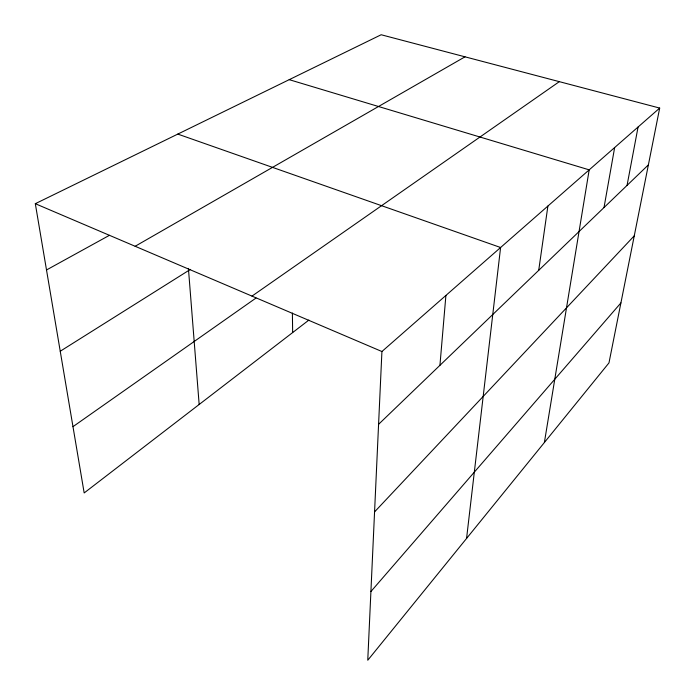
<?xml version="1.0" encoding="UTF-8"?>
<svg xmlns="http://www.w3.org/2000/svg" width="695" height="695" viewBox="0 0 695 695"><rect width="100%" height="100%" fill="white"/><g stroke="black" fill="none" stroke-linecap="round" stroke-linejoin="round"><path stroke-width="1.04" d="M659.685 108.073L381.92 351.522L367.759 660.25L608.976 362.894L659.685 108.073L381.164 34.75L35.315 203.696L84.173 492.946L308.893 320.074M439.935 365.318L445.903 295.445M466.562 538.451L500.6 247.507L177.807 134.092M538.712 270.346L547.895 206.05M544.376 442.524L589.186 169.858L289.224 79.664M604.016 207.544L614.649 147.549M627.055 185.391L638.071 127.02M370.913 591.532L620.913 302.907M374.57 511.894L634.266 235.822M378.584 424.315L648.374 164.889M72.975 426.669L256.003 298.042M251.99 296.105L559.327 81.654M60.239 351.244L190.413 269.399M135.143 246.273L465.007 56.825M46.513 269.964L109.445 235.31M35.315 203.696L381.92 351.522M188.415 268.392L199.161 404.49M292.387 313.028L292.656 332.566"/></g></svg>
